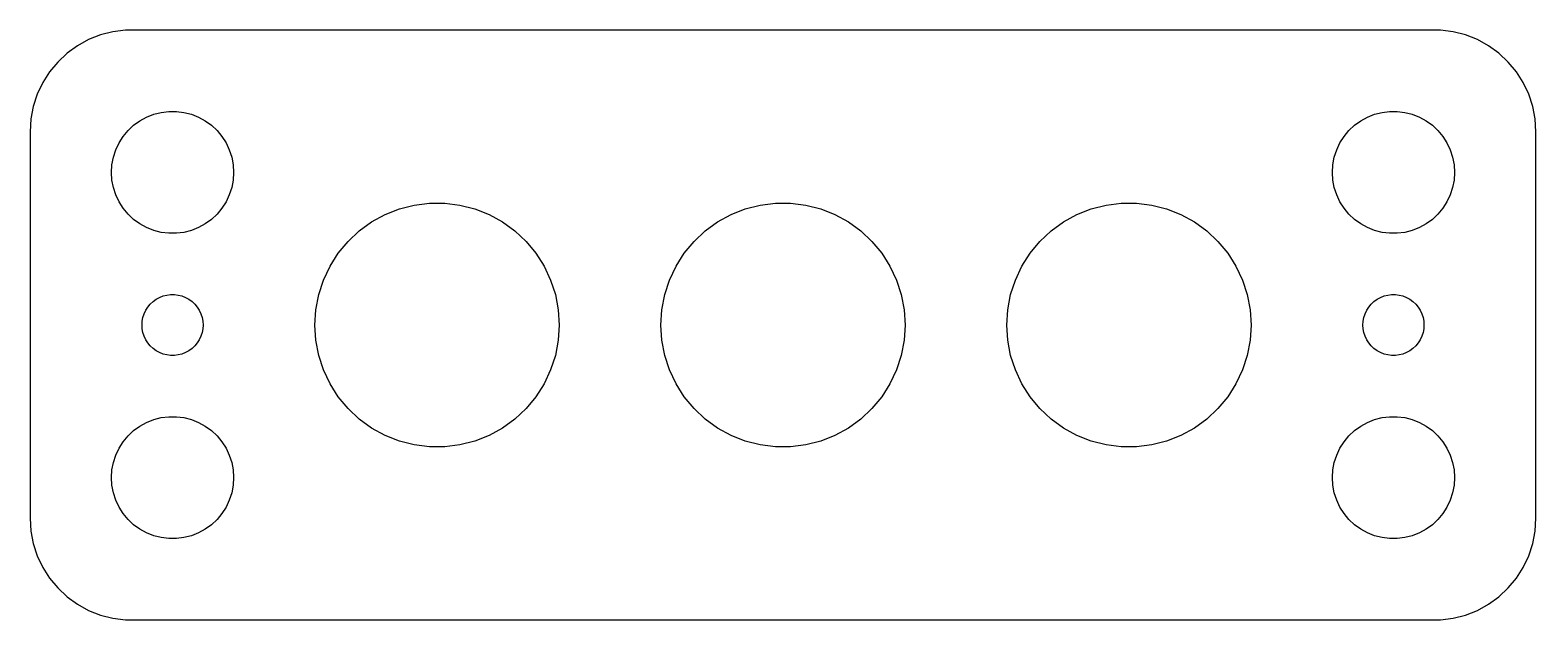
# Model space of a CAD drawing. Header units: metres. Extents: x -37 to 37, y 24.5 to 53.5.
import ezdxf

# ---------------------------------------------------------------- set-up
doc = ezdxf.new("R2010")
doc.units = ezdxf.units.M

msp = doc.modelspace()

# ---------------------------------------------------------------- linework, layer by layer
for p, q in [((-32.9369, 53.4114), (-33.5451, 53.2553)), ((-32.3139, 53.4901), (-32.9369, 53.4114)), ((32.3139, 53.4901), (-32.3139, 53.4901)), ((32.9369, 53.4114), (32.3139, 53.4901)), ((33.5451, 53.2553), (32.9369, 53.4114)), ((-34.6791, 52.7216), (-35.1871, 52.3526)), ((-34.1289, 53.0241), (-34.6791, 52.7216)), ((-33.5451, 53.2553), (-34.1289, 53.0241)), ((34.1289, 53.0241), (33.5451, 53.2553)), ((34.6791, 52.7216), (34.1289, 53.0241)), ((35.1871, 52.3526), (34.6791, 52.7216)), ((-35.6448, 51.9227), (-36.0451, 51.4389)), ((-35.1871, 52.3526), (-35.6448, 51.9227)), ((35.6448, 51.9227), (35.1871, 52.3526)), ((36.0451, 51.4389), (35.6448, 51.9227)), ((-36.0451, 51.4389), (-36.3815, 50.9088)), ((36.3815, 50.9088), (36.0451, 51.4389)), ((-36.6489, 50.3406), (-36.8429, 49.7434)), ((-36.3815, 50.9088), (-36.6489, 50.3406)), ((36.6489, 50.3406), (36.3815, 50.9088)), ((36.8429, 49.7434), (36.6489, 50.3406)), ((-36.8429, 49.7434), (-36.9606, 49.1267)), ((36.9606, 49.1267), (36.8429, 49.7434)), ((-36.9606, 49.1267), (-37, 48.5)), ((-31.9123, 48.8115), (-31.6075, 49.033)), ((-31.6075, 49.033), (-31.2773, 49.2145)), ((-31.2773, 49.2145), (-30.927, 49.3532)), ((-30.927, 49.3532), (-30.5621, 49.4469)), ((-30.5621, 49.4469), (-30.1884, 49.4941)), ((-30.1884, 49.4941), (-29.8116, 49.4941)), ((-29.8116, 49.4941), (-29.4379, 49.4469)), ((-29.4379, 49.4469), (-29.0729, 49.3532)), ((-29.0729, 49.3532), (-28.7227, 49.2145)), ((-28.7227, 49.2145), (-28.3925, 49.033)), ((-28.3925, 49.033), (-28.0877, 48.8115)), ((28.0877, 48.8115), (28.3925, 49.033)), ((28.3925, 49.033), (28.7227, 49.2145)), ((28.7227, 49.2145), (29.0729, 49.3532)), ((29.0729, 49.3532), (29.4379, 49.4469)), ((29.4379, 49.4469), (29.8116, 49.4941)), ((29.8116, 49.4941), (30.1884, 49.4941)), ((30.1884, 49.4941), (30.5621, 49.4469)), ((30.5621, 49.4469), (30.927, 49.3532)), ((30.927, 49.3532), (31.2773, 49.2145)), ((31.2773, 49.2145), (31.6075, 49.033)), ((31.6075, 49.033), (31.9123, 48.8115)), ((37, 48.5), (36.9606, 49.1267)), ((-37, 48.5), (-37, 29.5)), ((-32.6289, 47.9453), (-32.427, 48.2634)), ((-32.427, 48.2634), (-32.1869, 48.5536)), ((-32.1869, 48.5536), (-31.9123, 48.8115)), ((-28.0877, 48.8115), (-27.8131, 48.5536)), ((-27.8131, 48.5536), (-27.5729, 48.2634)), ((-27.5729, 48.2634), (-27.3711, 47.9453)), ((27.3711, 47.9453), (27.5729, 48.2634)), ((27.5729, 48.2634), (27.8131, 48.5536)), ((27.8131, 48.5536), (28.0877, 48.8115)), ((31.9123, 48.8115), (32.1869, 48.5536)), ((32.1869, 48.5536), (32.427, 48.2634)), ((32.427, 48.2634), (32.6289, 47.9453)), ((37, 29.5), (37, 48.5)), ((-32.9057, 47.2461), (-32.7893, 47.6044)), ((-32.7893, 47.6044), (-32.6289, 47.9453)), ((-27.3711, 47.9453), (-27.2107, 47.6044)), ((-27.2107, 47.6044), (-27.0942, 47.2461)), ((27.0942, 47.2461), (27.2107, 47.6044)), ((27.2107, 47.6044), (27.3711, 47.9453)), ((32.6289, 47.9453), (32.7893, 47.6044)), ((32.7893, 47.6044), (32.9057, 47.2461)), ((-33, 46.5), (-32.9763, 46.876)), ((-32.9763, 46.876), (-32.9057, 47.2461)), ((-27.0942, 47.2461), (-27.0237, 46.876)), ((-27.0237, 46.876), (-27, 46.5)), ((27, 46.5), (27.0237, 46.876)), ((27.0237, 46.876), (27.0942, 47.2461)), ((32.9057, 47.2461), (32.9763, 46.876)), ((32.9763, 46.876), (33, 46.5)), ((-32.9763, 46.124), (-33, 46.5)), ((-32.9057, 45.7539), (-32.9763, 46.124)), ((-27.0237, 46.124), (-27.0942, 45.7539)), ((-27, 46.5), (-27.0237, 46.124)), ((27.0237, 46.124), (27, 46.5)), ((27.0942, 45.7539), (27.0237, 46.124)), ((32.9763, 46.124), (32.9057, 45.7539)), ((33, 46.5), (32.9763, 46.124)), ((-32.7893, 45.3956), (-32.9057, 45.7539)), ((-32.6289, 45.0547), (-32.7893, 45.3956)), ((-27.2107, 45.3956), (-27.3711, 45.0547)), ((-27.0942, 45.7539), (-27.2107, 45.3956)), ((27.2107, 45.3956), (27.0942, 45.7539)), ((27.3711, 45.0547), (27.2107, 45.3956)), ((32.7893, 45.3956), (32.6289, 45.0547)), ((32.9057, 45.7539), (32.7893, 45.3956)), ((-32.427, 44.7366), (-32.6289, 45.0547)), ((-32.1869, 44.4464), (-32.427, 44.7366)), ((-31.9123, 44.1884), (-32.1869, 44.4464)), ((-27.8131, 44.4464), (-28.0877, 44.1884)), ((-27.5729, 44.7366), (-27.8131, 44.4464)), ((-27.3711, 45.0547), (-27.5729, 44.7366)), ((-20.215, 44.066), (-19.5547, 44.429)), ((-19.5547, 44.429), (-18.8541, 44.7063)), ((-18.8541, 44.7063), (-18.1243, 44.8937)), ((-18.1243, 44.8937), (-17.3767, 44.9882)), ((-17.3767, 44.9882), (-16.6232, 44.9882)), ((-16.6232, 44.9882), (-15.8757, 44.8937)), ((-15.8757, 44.8937), (-15.1459, 44.7063)), ((-15.1459, 44.7063), (-14.4453, 44.429)), ((-14.4453, 44.429), (-13.785, 44.066)), ((-3.21495, 44.066), (-2.55467, 44.429)), ((-2.55467, 44.429), (-1.8541, 44.7063)), ((-1.8541, 44.7063), (-1.12428, 44.8937)), ((-1.12428, 44.8937), (-0.37674, 44.9882)), ((-0.37674, 44.9882), (0.37674, 44.9882)), ((0.37674, 44.9882), (1.12428, 44.8937)), ((1.12428, 44.8937), (1.8541, 44.7063)), ((1.8541, 44.7063), (2.55467, 44.429)), ((2.55467, 44.429), (3.21495, 44.066)), ((13.785, 44.066), (14.4453, 44.429)), ((14.4453, 44.429), (15.1459, 44.7063)), ((15.1459, 44.7063), (15.8757, 44.8937)), ((15.8757, 44.8937), (16.6232, 44.9882)), ((16.6232, 44.9882), (17.3767, 44.9882)), ((17.3767, 44.9882), (18.1243, 44.8937)), ((18.1243, 44.8937), (18.8541, 44.7063)), ((18.8541, 44.7063), (19.5547, 44.429)), ((19.5547, 44.429), (20.215, 44.066)), ((27.5729, 44.7366), (27.3711, 45.0547)), ((27.8131, 44.4464), (27.5729, 44.7366)), ((28.0877, 44.1884), (27.8131, 44.4464)), ((32.1869, 44.4464), (31.9123, 44.1884)), ((32.427, 44.7366), (32.1869, 44.4464)), ((32.6289, 45.0547), (32.427, 44.7366)), ((-31.6075, 43.967), (-31.9123, 44.1884)), ((-31.2773, 43.7855), (-31.6075, 43.967)), ((-30.927, 43.6468), (-31.2773, 43.7855)), ((-28.7227, 43.7855), (-29.0729, 43.6468)), ((-28.3925, 43.967), (-28.7227, 43.7855)), ((-28.0877, 44.1884), (-28.3925, 43.967)), ((-20.8245, 43.6231), (-20.215, 44.066)), ((-13.785, 44.066), (-13.1754, 43.6231)), ((-3.82454, 43.6231), (-3.21495, 44.066)), ((3.21495, 44.066), (3.82454, 43.6231)), ((13.1754, 43.6231), (13.785, 44.066)), ((20.215, 44.066), (20.8245, 43.6231)), ((28.3925, 43.967), (28.0877, 44.1884)), ((28.7227, 43.7855), (28.3925, 43.967)), ((29.0729, 43.6468), (28.7227, 43.7855)), ((31.2773, 43.7855), (30.927, 43.6468)), ((31.6075, 43.967), (31.2773, 43.7855)), ((31.9123, 44.1884), (31.6075, 43.967)), ((-30.5621, 43.5531), (-30.927, 43.6468)), ((-30.1884, 43.5059), (-30.5621, 43.5531)), ((-29.8116, 43.5059), (-30.1884, 43.5059)), ((-29.4379, 43.5531), (-29.8116, 43.5059)), ((-29.0729, 43.6468), (-29.4379, 43.5531)), ((-21.8541, 42.5267), (-21.3738, 43.1073)), ((-21.3738, 43.1073), (-20.8245, 43.6231)), ((-13.1754, 43.6231), (-12.6262, 43.1073)), ((-12.6262, 43.1073), (-12.1459, 42.5267)), ((-4.8541, 42.5267), (-4.37381, 43.1073)), ((-4.37381, 43.1073), (-3.82454, 43.6231)), ((3.82454, 43.6231), (4.37381, 43.1073)), ((4.37381, 43.1073), (4.8541, 42.5267)), ((12.1459, 42.5267), (12.6262, 43.1073)), ((12.6262, 43.1073), (13.1754, 43.6231)), ((20.8245, 43.6231), (21.3738, 43.1073)), ((21.3738, 43.1073), (21.8541, 42.5267)), ((29.4379, 43.5531), (29.0729, 43.6468)), ((29.8116, 43.5059), (29.4379, 43.5531)), ((30.1884, 43.5059), (29.8116, 43.5059)), ((30.5621, 43.5531), (30.1884, 43.5059)), ((30.927, 43.6468), (30.5621, 43.5531)), ((-22.2578, 41.8905), (-21.8541, 42.5267)), ((-12.1459, 42.5267), (-11.7422, 41.8905)), ((-5.25783, 41.8905), (-4.8541, 42.5267)), ((4.8541, 42.5267), (5.25783, 41.8905)), ((11.7422, 41.8905), (12.1459, 42.5267)), ((21.8541, 42.5267), (22.2578, 41.8905)), ((-22.5787, 41.2087), (-22.2578, 41.8905)), ((-11.7422, 41.8905), (-11.4213, 41.2087)), ((-5.57864, 41.2087), (-5.25783, 41.8905)), ((5.25783, 41.8905), (5.57864, 41.2087)), ((11.4213, 41.2087), (11.7422, 41.8905)), ((22.2578, 41.8905), (22.5787, 41.2087)), ((-22.8115, 40.4921), (-22.5787, 41.2087)), ((-11.4213, 41.2087), (-11.1885, 40.4921)), ((-5.81149, 40.4921), (-5.57864, 41.2087)), ((5.57864, 41.2087), (5.81149, 40.4921)), ((11.1885, 40.4921), (11.4213, 41.2087)), ((22.5787, 41.2087), (22.8115, 40.4921)), ((-31.2135, 39.8817), (-31.0934, 40.0268)), ((-31.0934, 40.0268), (-30.9561, 40.1558)), ((-30.9561, 40.1558), (-30.8037, 40.2665)), ((-30.8037, 40.2665), (-30.6387, 40.3572)), ((-30.6387, 40.3572), (-30.4635, 40.4266)), ((-30.4635, 40.4266), (-30.2811, 40.4734)), ((-30.2811, 40.4734), (-30.0942, 40.497)), ((-30.0942, 40.497), (-29.9058, 40.497)), ((-29.9058, 40.497), (-29.7189, 40.4734)), ((-29.7189, 40.4734), (-29.5365, 40.4266)), ((-29.5365, 40.4266), (-29.3613, 40.3572)), ((-29.3613, 40.3572), (-29.1963, 40.2665)), ((-29.1963, 40.2665), (-29.0439, 40.1558)), ((-29.0439, 40.1558), (-28.9065, 40.0268)), ((-28.9065, 40.0268), (-28.7865, 39.8817)), ((-22.9527, 39.752), (-22.8115, 40.4921)), ((-11.1885, 40.4921), (-11.0473, 39.752)), ((-5.95268, 39.752), (-5.81149, 40.4921)), ((5.81149, 40.4921), (5.95268, 39.752)), ((11.0473, 39.752), (11.1885, 40.4921)), ((22.8115, 40.4921), (22.9527, 39.752)), ((28.7865, 39.8817), (28.9065, 40.0268)), ((28.9065, 40.0268), (29.0439, 40.1558)), ((29.0439, 40.1558), (29.1963, 40.2665)), ((29.1963, 40.2665), (29.3613, 40.3572)), ((29.3613, 40.3572), (29.5365, 40.4266)), ((29.5365, 40.4266), (29.7189, 40.4734)), ((29.7189, 40.4734), (29.9058, 40.497)), ((29.9058, 40.497), (30.0942, 40.497)), ((30.0942, 40.497), (30.2811, 40.4734)), ((30.2811, 40.4734), (30.4635, 40.4266)), ((30.4635, 40.4266), (30.6387, 40.3572)), ((30.6387, 40.3572), (30.8037, 40.2665)), ((30.8037, 40.2665), (30.9561, 40.1558)), ((30.9561, 40.1558), (31.0934, 40.0268)), ((31.0934, 40.0268), (31.2135, 39.8817)), ((-31.4882, 39.188), (-31.4529, 39.373)), ((-31.4529, 39.373), (-31.3947, 39.5522)), ((-31.3947, 39.5522), (-31.3145, 39.7226)), ((-31.3145, 39.7226), (-31.2135, 39.8817)), ((-28.7865, 39.8817), (-28.6855, 39.7226)), ((-28.6855, 39.7226), (-28.6053, 39.5522)), ((-28.6053, 39.5522), (-28.5471, 39.373)), ((-28.5471, 39.373), (-28.5118, 39.188)), ((-23, 39), (-22.9527, 39.752)), ((-11.0473, 39.752), (-11, 39)), ((-6, 39), (-5.95268, 39.752)), ((5.95268, 39.752), (6, 39)), ((11, 39), (11.0473, 39.752)), ((22.9527, 39.752), (23, 39)), ((28.5118, 39.188), (28.5471, 39.373)), ((28.5471, 39.373), (28.6053, 39.5522)), ((28.6053, 39.5522), (28.6855, 39.7226)), ((28.6855, 39.7226), (28.7865, 39.8817)), ((31.2135, 39.8817), (31.3145, 39.7226)), ((31.3145, 39.7226), (31.3947, 39.5522)), ((31.3947, 39.5522), (31.4529, 39.373)), ((31.4529, 39.373), (31.4882, 39.188)), ((-31.5, 39), (-31.4882, 39.188)), ((-31.4882, 38.812), (-31.5, 39)), ((-31.4529, 38.627), (-31.4882, 38.812)), ((-31.3947, 38.4478), (-31.4529, 38.627)), ((-28.5471, 38.627), (-28.6053, 38.4478)), ((-28.5118, 38.812), (-28.5471, 38.627)), ((-28.5118, 39.188), (-28.5, 39)), ((-28.5, 39), (-28.5118, 38.812)), ((-22.9527, 38.248), (-23, 39)), ((-11, 39), (-11.0473, 38.248)), ((-5.95268, 38.248), (-6, 39)), ((6, 39), (5.95268, 38.248)), ((11.0473, 38.248), (11, 39)), ((23, 39), (22.9527, 38.248)), ((28.5, 39), (28.5118, 39.188)), ((28.5118, 38.812), (28.5, 39)), ((28.5471, 38.627), (28.5118, 38.812)), ((28.6053, 38.4478), (28.5471, 38.627)), ((31.4529, 38.627), (31.3947, 38.4478)), ((31.4882, 38.812), (31.4529, 38.627)), ((31.4882, 39.188), (31.5, 39)), ((31.5, 39), (31.4882, 38.812)), ((-31.3145, 38.2774), (-31.3947, 38.4478)), ((-31.2135, 38.1183), (-31.3145, 38.2774)), ((-31.0934, 37.9732), (-31.2135, 38.1183)), ((-30.9561, 37.8442), (-31.0934, 37.9732)), ((-30.8037, 37.7335), (-30.9561, 37.8442)), ((-29.0439, 37.8442), (-29.1963, 37.7335)), ((-28.9065, 37.9732), (-29.0439, 37.8442)), ((-28.7865, 38.1183), (-28.9065, 37.9732)), ((-28.6855, 38.2774), (-28.7865, 38.1183)), ((-28.6053, 38.4478), (-28.6855, 38.2774)), ((-22.8115, 37.5079), (-22.9527, 38.248)), ((-11.0473, 38.248), (-11.1885, 37.5079)), ((-5.81149, 37.5079), (-5.95268, 38.248)), ((5.95268, 38.248), (5.81149, 37.5079)), ((11.1885, 37.5079), (11.0473, 38.248)), ((22.9527, 38.248), (22.8115, 37.5079)), ((28.6855, 38.2774), (28.6053, 38.4478)), ((28.7865, 38.1183), (28.6855, 38.2774)), ((28.9065, 37.9732), (28.7865, 38.1183)), ((29.0439, 37.8442), (28.9065, 37.9732)), ((29.1963, 37.7335), (29.0439, 37.8442)), ((30.9561, 37.8442), (30.8037, 37.7335)), ((31.0934, 37.9732), (30.9561, 37.8442)), ((31.2135, 38.1183), (31.0934, 37.9732)), ((31.3145, 38.2774), (31.2135, 38.1183)), ((31.3947, 38.4478), (31.3145, 38.2774)), ((-30.6387, 37.6428), (-30.8037, 37.7335)), ((-30.4635, 37.5734), (-30.6387, 37.6428)), ((-30.2811, 37.5266), (-30.4635, 37.5734)), ((-30.0942, 37.503), (-30.2811, 37.5266)), ((-29.9058, 37.503), (-30.0942, 37.503)), ((-29.7189, 37.5266), (-29.9058, 37.503)), ((-29.5365, 37.5734), (-29.7189, 37.5266)), ((-29.3613, 37.6428), (-29.5365, 37.5734)), ((-29.1963, 37.7335), (-29.3613, 37.6428)), ((-22.5787, 36.7913), (-22.8115, 37.5079)), ((-11.1885, 37.5079), (-11.4213, 36.7913)), ((-5.57864, 36.7913), (-5.81149, 37.5079)), ((5.81149, 37.5079), (5.57864, 36.7913)), ((11.4213, 36.7913), (11.1885, 37.5079)), ((22.8115, 37.5079), (22.5787, 36.7913)), ((29.3613, 37.6428), (29.1963, 37.7335)), ((29.5365, 37.5734), (29.3613, 37.6428)), ((29.7189, 37.5266), (29.5365, 37.5734)), ((29.9058, 37.503), (29.7189, 37.5266)), ((30.0942, 37.503), (29.9058, 37.503)), ((30.2811, 37.5266), (30.0942, 37.503)), ((30.4635, 37.5734), (30.2811, 37.5266)), ((30.6387, 37.6428), (30.4635, 37.5734)), ((30.8037, 37.7335), (30.6387, 37.6428)), ((-22.2578, 36.1095), (-22.5787, 36.7913)), ((-11.4213, 36.7913), (-11.7422, 36.1095)), ((-5.25783, 36.1095), (-5.57864, 36.7913)), ((5.57864, 36.7913), (5.25783, 36.1095)), ((11.7422, 36.1095), (11.4213, 36.7913)), ((22.5787, 36.7913), (22.2578, 36.1095)), ((-21.8541, 35.4733), (-22.2578, 36.1095)), ((-11.7422, 36.1095), (-12.1459, 35.4733)), ((-4.8541, 35.4733), (-5.25783, 36.1095)), ((5.25783, 36.1095), (4.8541, 35.4733)), ((12.1459, 35.4733), (11.7422, 36.1095)), ((22.2578, 36.1095), (21.8541, 35.4733)), ((-21.3738, 34.8927), (-21.8541, 35.4733)), ((-20.8245, 34.3769), (-21.3738, 34.8927)), ((-12.6262, 34.8927), (-13.1754, 34.3769)), ((-12.1459, 35.4733), (-12.6262, 34.8927)), ((-4.37381, 34.8927), (-4.8541, 35.4733)), ((-3.82454, 34.3769), (-4.37381, 34.8927)), ((4.37381, 34.8927), (3.82454, 34.3769)), ((4.8541, 35.4733), (4.37381, 34.8927)), ((12.6262, 34.8927), (12.1459, 35.4733)), ((13.1754, 34.3769), (12.6262, 34.8927)), ((21.3738, 34.8927), (20.8245, 34.3769)), ((21.8541, 35.4733), (21.3738, 34.8927)), ((-31.6075, 34.033), (-31.2773, 34.2145)), ((-31.2773, 34.2145), (-30.927, 34.3532)), ((-30.927, 34.3532), (-30.5621, 34.4469)), ((-30.5621, 34.4469), (-30.1884, 34.4941)), ((-30.1884, 34.4941), (-29.8116, 34.4941)), ((-29.8116, 34.4941), (-29.4379, 34.4469)), ((-29.4379, 34.4469), (-29.0729, 34.3532)), ((-29.0729, 34.3532), (-28.7227, 34.2145)), ((-28.7227, 34.2145), (-28.3925, 34.033)), ((-20.215, 33.934), (-20.8245, 34.3769)), ((-13.1754, 34.3769), (-13.785, 33.934)), ((-3.21495, 33.934), (-3.82454, 34.3769)), ((3.82454, 34.3769), (3.21495, 33.934)), ((13.785, 33.934), (13.1754, 34.3769)), ((20.8245, 34.3769), (20.215, 33.934)), ((28.3925, 34.033), (28.7227, 34.2145)), ((28.7227, 34.2145), (29.0729, 34.3532)), ((29.0729, 34.3532), (29.4379, 34.4469)), ((29.4379, 34.4469), (29.8116, 34.4941)), ((29.8116, 34.4941), (30.1884, 34.4941)), ((30.1884, 34.4941), (30.5621, 34.4469)), ((30.5621, 34.4469), (30.927, 34.3532)), ((30.927, 34.3532), (31.2773, 34.2145)), ((31.2773, 34.2145), (31.6075, 34.033)), ((-32.427, 33.2634), (-32.1869, 33.5536)), ((-32.1869, 33.5536), (-31.9123, 33.8116)), ((-31.9123, 33.8116), (-31.6075, 34.033)), ((-28.3925, 34.033), (-28.0877, 33.8116)), ((-28.0877, 33.8116), (-27.8131, 33.5536)), ((-27.8131, 33.5536), (-27.5729, 33.2634)), ((-19.5547, 33.571), (-20.215, 33.934)), ((-18.8541, 33.2937), (-19.5547, 33.571)), ((-14.4453, 33.571), (-15.1459, 33.2937)), ((-13.785, 33.934), (-14.4453, 33.571)), ((-2.55467, 33.571), (-3.21495, 33.934)), ((-1.8541, 33.2937), (-2.55467, 33.571)), ((2.55467, 33.571), (1.8541, 33.2937)), ((3.21495, 33.934), (2.55467, 33.571)), ((14.4453, 33.571), (13.785, 33.934)), ((15.1459, 33.2937), (14.4453, 33.571)), ((19.5547, 33.571), (18.8541, 33.2937)), ((20.215, 33.934), (19.5547, 33.571)), ((27.5729, 33.2634), (27.8131, 33.5536)), ((27.8131, 33.5536), (28.0877, 33.8116)), ((28.0877, 33.8116), (28.3925, 34.033)), ((31.6075, 34.033), (31.9123, 33.8116)), ((31.9123, 33.8116), (32.1869, 33.5536)), ((32.1869, 33.5536), (32.427, 33.2634)), ((-32.9057, 32.2461), (-32.7893, 32.6044)), ((-32.7893, 32.6044), (-32.6289, 32.9453)), ((-32.6289, 32.9453), (-32.427, 33.2634)), ((-27.5729, 33.2634), (-27.3711, 32.9453)), ((-27.3711, 32.9453), (-27.2107, 32.6044)), ((-27.2107, 32.6044), (-27.0942, 32.2461)), ((-18.1243, 33.1063), (-18.8541, 33.2937)), ((-17.3767, 33.0118), (-18.1243, 33.1063)), ((-16.6232, 33.0118), (-17.3767, 33.0118)), ((-15.8757, 33.1063), (-16.6232, 33.0118)), ((-15.1459, 33.2937), (-15.8757, 33.1063)), ((-1.12428, 33.1063), (-1.8541, 33.2937)), ((-0.37674, 33.0118), (-1.12428, 33.1063)), ((0.37674, 33.0118), (-0.37674, 33.0118)), ((1.12428, 33.1063), (0.37674, 33.0118)), ((1.8541, 33.2937), (1.12428, 33.1063)), ((15.8757, 33.1063), (15.1459, 33.2937)), ((16.6232, 33.0118), (15.8757, 33.1063)), ((17.3767, 33.0118), (16.6232, 33.0118)), ((18.1243, 33.1063), (17.3767, 33.0118)), ((18.8541, 33.2937), (18.1243, 33.1063)), ((27.0942, 32.2461), (27.2107, 32.6044)), ((27.2107, 32.6044), (27.3711, 32.9453)), ((27.3711, 32.9453), (27.5729, 33.2634)), ((32.427, 33.2634), (32.6289, 32.9453)), ((32.6289, 32.9453), (32.7893, 32.6044)), ((32.7893, 32.6044), (32.9057, 32.2461)), ((-33, 31.5), (-32.9763, 31.876)), ((-32.9763, 31.876), (-32.9057, 32.2461)), ((-27.0942, 32.2461), (-27.0237, 31.876)), ((-27.0237, 31.876), (-27, 31.5)), ((27, 31.5), (27.0237, 31.876)), ((27.0237, 31.876), (27.0942, 32.2461)), ((32.9057, 32.2461), (32.9763, 31.876)), ((32.9763, 31.876), (33, 31.5)), ((-32.9763, 31.124), (-33, 31.5)), ((-32.9057, 30.7539), (-32.9763, 31.124)), ((-27.0237, 31.124), (-27.0942, 30.7539)), ((-27, 31.5), (-27.0237, 31.124)), ((27.0237, 31.124), (27, 31.5)), ((27.0942, 30.7539), (27.0237, 31.124)), ((32.9763, 31.124), (32.9057, 30.7539)), ((33, 31.5), (32.9763, 31.124)), ((-32.7893, 30.3956), (-32.9057, 30.7539)), ((-32.6289, 30.0547), (-32.7893, 30.3956)), ((-27.2107, 30.3956), (-27.3711, 30.0547)), ((-27.0942, 30.7539), (-27.2107, 30.3956)), ((27.2107, 30.3956), (27.0942, 30.7539)), ((27.3711, 30.0547), (27.2107, 30.3956)), ((32.7893, 30.3956), (32.6289, 30.0547)), ((32.9057, 30.7539), (32.7893, 30.3956)), ((-32.427, 29.7366), (-32.6289, 30.0547)), ((-32.1869, 29.4464), (-32.427, 29.7366)), ((-27.5729, 29.7366), (-27.8131, 29.4464)), ((-27.3711, 30.0547), (-27.5729, 29.7366)), ((27.5729, 29.7366), (27.3711, 30.0547)), ((27.8131, 29.4464), (27.5729, 29.7366)), ((32.427, 29.7366), (32.1869, 29.4464)), ((32.6289, 30.0547), (32.427, 29.7366)), ((-37, 29.5), (-36.9606, 28.8733)), ((-36.9606, 28.8733), (-36.8429, 28.2566)), ((-31.9123, 29.1885), (-32.1869, 29.4464)), ((-31.6075, 28.967), (-31.9123, 29.1885)), ((-31.2773, 28.7855), (-31.6075, 28.967)), ((-28.3925, 28.967), (-28.7227, 28.7855)), ((-28.0877, 29.1885), (-28.3925, 28.967)), ((-27.8131, 29.4464), (-28.0877, 29.1885)), ((28.0877, 29.1885), (27.8131, 29.4464)), ((28.3925, 28.967), (28.0877, 29.1885)), ((28.7227, 28.7855), (28.3925, 28.967)), ((31.6075, 28.967), (31.2773, 28.7855)), ((31.9123, 29.1885), (31.6075, 28.967)), ((32.1869, 29.4464), (31.9123, 29.1885)), ((36.8429, 28.2566), (36.9606, 28.8733)), ((36.9606, 28.8733), (37, 29.5)), ((-36.8429, 28.2566), (-36.6489, 27.6594)), ((-30.927, 28.6468), (-31.2773, 28.7855)), ((-30.5621, 28.5531), (-30.927, 28.6468)), ((-30.1884, 28.5059), (-30.5621, 28.5531)), ((-29.8116, 28.5059), (-30.1884, 28.5059)), ((-29.4379, 28.5531), (-29.8116, 28.5059)), ((-29.0729, 28.6468), (-29.4379, 28.5531)), ((-28.7227, 28.7855), (-29.0729, 28.6468)), ((29.0729, 28.6468), (28.7227, 28.7855)), ((29.4379, 28.5531), (29.0729, 28.6468)), ((29.8116, 28.5059), (29.4379, 28.5531)), ((30.1884, 28.5059), (29.8116, 28.5059)), ((30.5621, 28.5531), (30.1884, 28.5059)), ((30.927, 28.6468), (30.5621, 28.5531)), ((31.2773, 28.7855), (30.927, 28.6468)), ((36.6489, 27.6594), (36.8429, 28.2566)), ((-36.6489, 27.6594), (-36.3815, 27.0912)), ((36.3815, 27.0912), (36.6489, 27.6594)), ((-36.3815, 27.0912), (-36.0451, 26.5611)), ((36.0451, 26.5611), (36.3815, 27.0912)), ((-36.0451, 26.5611), (-35.6448, 26.0773)), ((-35.6448, 26.0773), (-35.1871, 25.6474)), ((35.1871, 25.6474), (35.6448, 26.0773)), ((35.6448, 26.0773), (36.0451, 26.5611)), ((-35.1871, 25.6474), (-34.6791, 25.2784)), ((-34.6791, 25.2784), (-34.1289, 24.9759)), ((34.1289, 24.9759), (34.6791, 25.2784)), ((34.6791, 25.2784), (35.1871, 25.6474)), ((-34.1289, 24.9759), (-33.5451, 24.7447)), ((-33.5451, 24.7447), (-32.9369, 24.5886)), ((-32.9369, 24.5886), (-32.3139, 24.5099)), ((-32.3139, 24.5099), (32.3139, 24.5099)), ((32.3139, 24.5099), (32.9369, 24.5886)), ((32.9369, 24.5886), (33.5451, 24.7447)), ((33.5451, 24.7447), (34.1289, 24.9759))]:
    msp.add_line(p, q)

doc.saveas('drawing.dxf')
